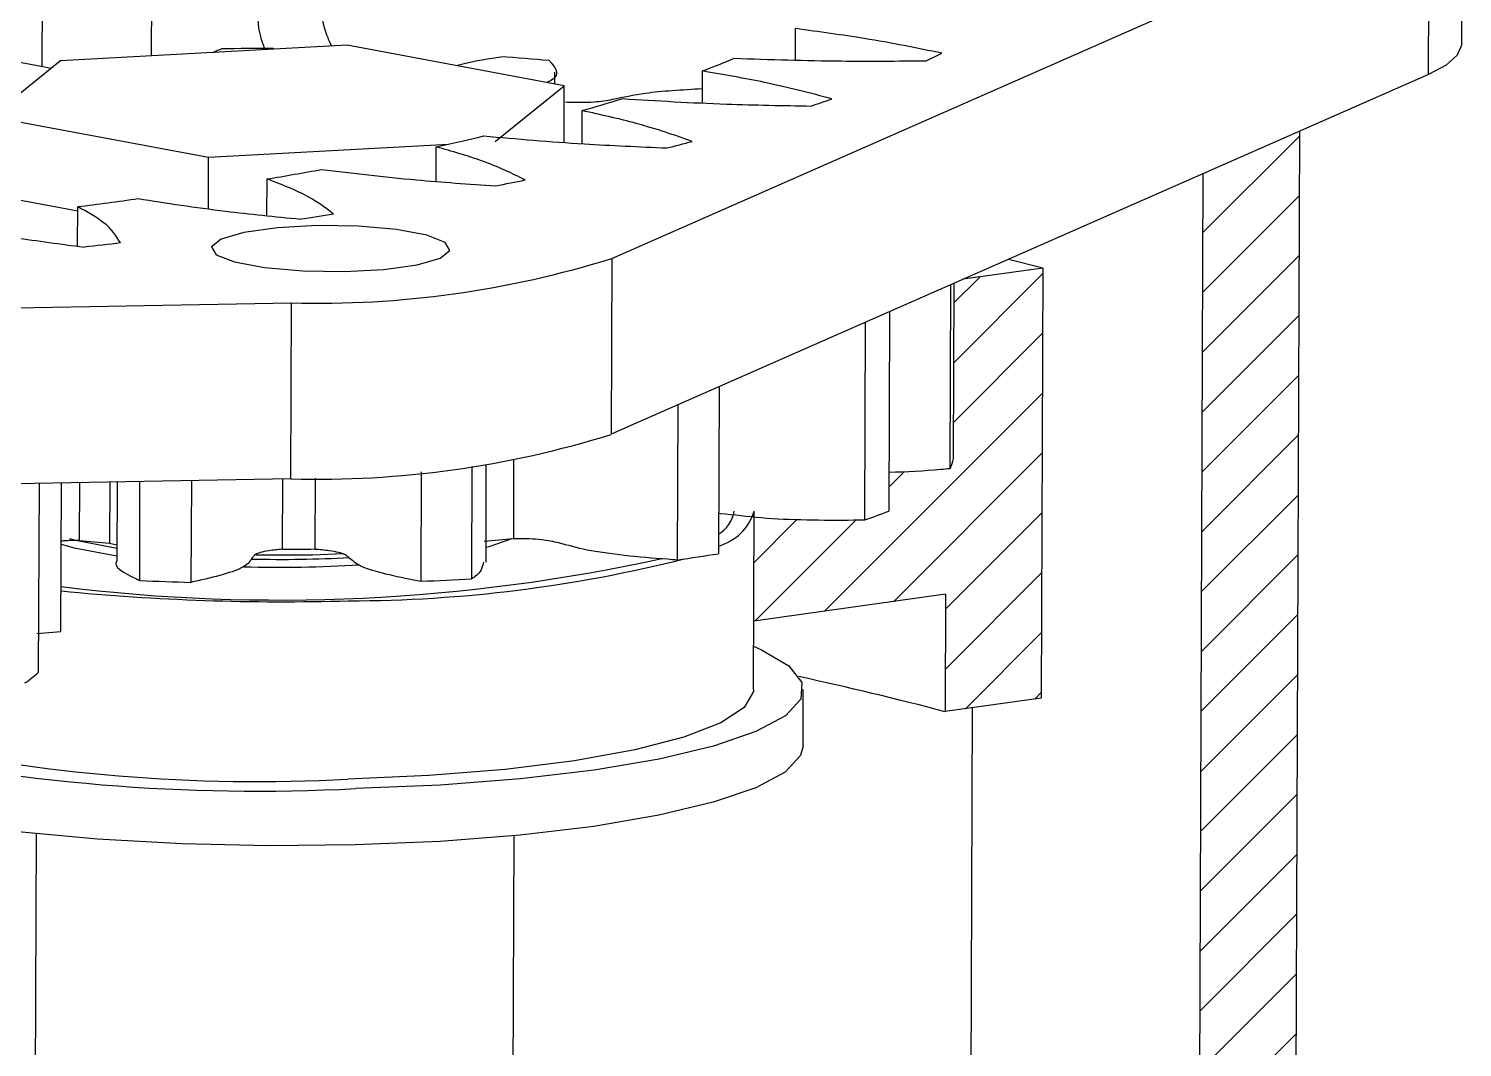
# Model space of a CAD drawing. Header units: millimetres. Extents: x 0 to 1189, y 0 to 841.
# Drawn here: x 621.2 to 729.2, y 414.3 to 491 of the extents above; entities that cross this region are included whole.
import ezdxf

# ---------------------------------------------------------------- set-up
doc = ezdxf.new("R2010")
doc.units = ezdxf.units.MM

# ---------------------------------------------------------------- blocks, each defined once
blk = doc.blocks.new('SW_HATCH_0')
at = {"color": 0, "linetype": 'Continuous', "lineweight": 18}
for p, q in [((130.23, 170.65), (137.49, 177.9)), ((130.22, 166.14), (137.48, 173.4)), ((130.2, 161.63), (137.46, 168.89)), ((111.45, 160.84), (118.17, 167.56)), ((111.47, 165.35), (113.41, 167.29)), ((130.18, 157.12), (137.44, 164.38)), ((111.43, 156.34), (118.15, 163.05)), ((130.17, 152.62), (137.43, 159.88)), ((101.72, 142.13), (118.14, 158.55)), ((130.15, 148.11), (137.41, 155.37)), ((106.94, 142.86), (118.12, 154.04)), ((106.57, 151.47), (107.7, 152.6)), ((130.13, 143.6), (137.39, 150.86)), ((96.41, 145.8), (99.67, 149.06)), ((110.84, 142.27), (118.1, 149.53)), ((96.5, 141.4), (104.1, 149)), ((130.12, 139.1), (137.38, 146.36)), ((110.83, 137.77), (118.08, 145.03)), ((130.1, 134.59), (137.36, 141.85)), ((112.33, 134.78), (118.07, 140.52)), ((130.08, 130.08), (137.34, 137.34)), ((117.55, 135.51), (118.05, 136.01)), ((130.07, 125.57), (137.32, 132.83)), ((130.05, 121.07), (137.31, 128.33)), ((130.03, 116.56), (137.29, 123.82)), ((130.01, 112.05), (137.27, 119.31)), ((130, 107.55), (137.26, 114.81)), ((129.98, 103.04), (137.24, 110.3))]:
    blk.add_line(p, q, dxfattribs=at)

msp = doc.modelspace()

# ---------------------------------------------------------------- linework, layer by layer
at = {"color": 7, "linetype": 'Continuous', "lineweight": 25}
for p, q in [((622.19, 488.11), (622.26, 507.63)), ((630.47, 507.73), (630.4, 488.92)), ((729.12, 489.82), (729.17, 503.06)), ((665.09, 473.67), (726.68, 500.76)), ((726.63, 487.52), (726.68, 500.76)), ((678.92, 488.63), (678.93, 490.97)), ((645.15, 489.72), (623.57, 488.55)), ((661.51, 486.67), (645.15, 489.72)), ((623.57, 488.55), (618.36, 484.34)), ((660.8, 486.8), (660.8, 487.7)), ((726.63, 487.52), (665.04, 460.43)), ((671.92, 485.38), (671.93, 487.78)), ((656.3, 482.46), (661.51, 486.67)), ((661.5, 482.41), (661.51, 486.67)), ((618.36, 484.34), (634.72, 481.3)), ((662.85, 482.3), (662.86, 484.8)), ((716.89, 483.24), (716.15, 284.28)), ((634.72, 481.3), (652.78, 482.27)), ((651.85, 479.48), (651.86, 482.07)), ((634.71, 477.41), (634.72, 481.3)), ((639.11, 476.9), (639.13, 479.65)), ((708.86, 268.56), (709.65, 480.05)), ((618.34, 478.46), (624.86, 477.24)), ((624.85, 474.59), (624.86, 477.56)), ((665.09, 473.67), (665.04, 460.43)), ((697.57, 472.93), (694.99, 473.6)), ((697.57, 472.93), (691.57, 472.1)), ((697.57, 472.93), (697.45, 440.55)), ((690.59, 457.86), (690.64, 471.69)), ((690.87, 471.79), (690.82, 458.62)), ((501.32, 467.76), (640.97, 470.32)), ((640.92, 457.07), (640.97, 470.32)), ((684.15, 453.99), (684.21, 468.86)), ((686.02, 469.65), (685.96, 454.65)), ((673.17, 464), (673.12, 451.44)), ((670.05, 450.98), (670.1, 462.65)), ((654.56, 458.01), (654.52, 449.54)), ((655.62, 450.8), (655.64, 458.16)), ((657.7, 458.48), (657.68, 452.59)), ((640.92, 457.07), (501.27, 454.51)), ((629.53, 449.41), (629.55, 456.86)), ((633.42, 456.93), (633.39, 449.28)), ((640.29, 457.06), (640.27, 451.78)), ((642.74, 457.12), (642.72, 451.79)), ((650.73, 449.36), (650.76, 457.59)), ((621.95, 456.72), (621.89, 442.5)), ((623.59, 445.59), (623.63, 456.75)), ((625, 456.78), (624.98, 452.42)), ((627.28, 456.82), (627.26, 452.24)), ((627.82, 456.83), (627.8, 450.9)), ((675.77, 441.22), (675.82, 454.64)), ((627.26, 452.24), (627.81, 452.11)), ((690.24, 448.38), (675.79, 446.37)), ((690.24, 448.38), (690.21, 439.55)), ((621.78, 445.44), (623.59, 445.59)), ((679.5, 436.97), (679.52, 441.21)), ((697.45, 440.55), (690.21, 439.55)), ((692.25, 439.83), (691.69, 290.21)), ((621.73, 430.34), (621.64, 406.36)), ((657.64, 406.23), (657.73, 430.21))]:
    msp.add_line(p, q, dxfattribs=at)
at = {"color": 7, "linetype": 'Continuous', "lineweight": 25, "flags": 128}
for points in [[(729.12, 489.82), (729.11, 489.72), (728.79, 488.96), (727.95, 488.23), (726.63, 487.52)], [(635.66, 475.13), (634.93, 474.55), (635.28, 473.95), (636.68, 473.4), (638.94, 472.98), (641.81, 472.73), (644.93, 472.68), (647.93, 472.84), (650.44, 473.19), (652.16, 473.69), (652.89, 474.27), (652.54, 474.87), (651.15, 475.41), (648.88, 475.84), (646.01, 476.09), (642.89, 476.14), (639.9, 475.98), (637.38, 475.63), (635.66, 475.13)], [(628.09, 474.83), (627.75, 474.79), (627.41, 474.75), (627.07, 474.71), (626.73, 474.67), (626.38, 474.63), (626.04, 474.59), (625.7, 474.56), (625.35, 474.52)], [(624.25, 452.57), (624.6, 452.48), (627.81, 451.86)], [(655.62, 451.93), (655.86, 451.99), (657.6, 452.58)], [(623.62, 452.15), (624.6, 451.89), (627.8, 451.27)], [(644.83, 451.42), (642.54, 451.33), (638.27, 451.32)], [(675.78, 444.47), (676.38, 444.21), (678.43, 443), (679.42, 441.74), (679.34, 440.48), (678.17, 439.23), (675.95, 438.05), (672.75, 436.95), (668.65, 435.98), (663.76, 435.15), (658.22, 434.49), (652.17, 434.02), (645.79, 433.75)], [(675.77, 441.22), (675.76, 441.07), (675.07, 439.87), (673.31, 438.71), (670.53, 437.63), (666.82, 436.67), (662.28, 435.85), (657.06, 435.2), (651.31, 434.73), (645.22, 434.47)], [(679.5, 436.97), (679.32, 436.24), (678.15, 434.99), (675.94, 433.81), (672.74, 432.72), (668.64, 431.74), (663.75, 430.91), (658.2, 430.25), (652.16, 429.78), (645.77, 429.51)], [(645.77, 429.51), (639.22, 429.45), (632.69, 429.59), (626.34, 429.94), (620.37, 430.49), (614.92, 431.22), (610.15, 432.1), (606.19, 433.13), (603.14, 434.26), (601.46, 435.2)]]:
    msp.add_lwpolyline(points, dxfattribs=at)
at = {"color": 7, "linetype": 'Continuous', "lineweight": 25}
for centre, radius, start, end in [((638.96, 226.06), 263.41, 89.8578, 90.7091), ((641.53, 274.43), 214.96, 84.9686, 85.9436), ((646.23, 554.89), 71.86, 290.9557, 293.0134), ((665.41, 538.54), 55.18, 295.0443, 296.4141), ((627.17, 610.48), 130.65, 285.8516, 287.2329), ((645.69, 587.66), 108.14, 288.5557, 289.4304), ((607.47, 686.85), 209.53, 282.2316, 283.2397), ((624.17, 660.32), 183.94, 284.1825, 284.7963), ((589.03, 779.89), 304.39, 279.472, 280.258), ((603.02, 753.99), 279.98, 280.9791, 281.443), ((573.41, 882.36), 408.05, 277.2434, 277.8898), ((584.17, 862.35), 389.97, 278.4738, 278.8457), ((642.84, 545.27), 74.98, 268.5738, 287.2662), ((642.79, 532.02), 74.98, 268.5738, 287.2662), ((688.65, 458.88), 2.19, 332.1648, 352.9873), ((671.84, 455.08), 2.52, 300.665, 350.0031), ((672.07, 455.8), 3.93, 285.5607, 342.8419), ((674.25, 483.7), 31.32, 288.4271, 291.9494), ((643.57, 592.78), 140.9, 274.8521, 275.7478), ((638.65, 609.91), 158.08, 265.0413, 265.8708), ((640.54, 645.48), 193.7, 269.9212, 270.6456), ((640.04, 582.14), 134.19, 262.9639, 282.4063), ((640.18, 547.88), 97.46, 268.3373, 273.4704), ((640.19, 548.92), 97.91, 268.6954, 273.0115), ((645.05, 552.46), 104.57, 270.1215, 284.1173), ((652.19, 580.45), 130.7, 277.8572, 279.2157), ((640.54, 703.2), 254.02, 267.5154, 268.3877), ((641.48, 689.56), 240.37, 272.2062, 273.1112), ((640.38, 621.64), 173.82, 264.4611, 271.6114), ((614.62, 450.6), 10.88, 305.1532, 311.9188), ((624.22, 188.57), 259.5, 75.2686, 77.7694), ((638.4, 574.89), 141.33, 257.4983, 272.994), ((638.32, 559.75), 125.47, 257.3417, 273.1507)]:
    msp.add_arc(centre, radius, start, end, dxfattribs=at)
for points, knots in [([(643.04, 494.47), (643.08, 493.11), (643.13, 491.43), (643.85, 489.94), (643.99, 489.65)], [0, 0, 0, 0, 0.810963, 1, 1, 1, 1]), ([(638.96, 489.46), (638.84, 489.76), (638.42, 490.9), (638.41, 492.11), (638.4, 493)], [0, 0, 0, 0, 0.2648, 1, 1, 1, 1]), ([(689.96, 489.12), (688.08, 489.5), (684.73, 490.19), (680.7, 490.73), (678.93, 490.97)], [0, 0, 0, 0, 0.560078, 1, 1, 1, 1]), ([(635.07, 489.17), (635.14, 489.22), (635.29, 489.31), (635.56, 489.4), (635.7, 489.44)], [0, 0, 0, 0, 0.472617, 1, 1, 1, 1]), ([(618.9, 488.66), (619.13, 488.64), (620.62, 488.45), (621.84, 488.2), (622.87, 487.99)], [0, 0, 0, 0, 0.155957, 1, 1, 1, 1]), ([(653.34, 488.19), (654.19, 488.39), (655.21, 488.64), (656.52, 488.82), (656.74, 488.85)], [0, 0, 0, 0, 0.831482, 1, 1, 1, 1]), ([(660.38, 488.56), (660.43, 488.51), (660.86, 488.01), (661.29, 487.42), (660.3, 486.96), (660.2, 486.92)], [0, 0, 0, 0, 0.095478, 0.910398, 1, 1, 1, 1]), ([(674.32, 488.74), (677, 488.65), (681.8, 488.49), (686.64, 488.53), (688.77, 488.55)], [0, 0, 0, 0, 0.559727, 1, 1, 1, 1]), ([(681.67, 485.68), (680.06, 486.11), (677.18, 486.87), (673.53, 487.5), (671.93, 487.78)], [0, 0, 0, 0, 0.560078, 1, 1, 1, 1]), ([(661.6, 485.45), (662, 485.43), (662.72, 485.41), (663.73, 485.45), (664.52, 485.53), (665.78, 485.77), (667.72, 486.22), (670.39, 486.37), (671.92, 486.46)], [0, 0, 0, 0, 0.099103, 0.179289, 0.251604, 0.322954, 0.613183, 1, 1, 1, 1]), ([(665.88, 485.7), (668.48, 485.54), (673.14, 485.26), (677.98, 485.18), (680.11, 485.14)], [0, 0, 0, 0, 0.559727, 1, 1, 1, 1]), ([(671.15, 482.48), (669.83, 482.94), (667.48, 483.77), (664.27, 484.48), (662.86, 484.8)], [0, 0, 0, 0, 0.5600776, 1, 1, 1, 1]), ([(655.46, 482.89), (657.95, 482.67), (662.4, 482.28), (667.15, 482.08), (669.24, 481.99)], [0, 0, 0, 0, 0.559727, 1, 1, 1, 1]), ([(658.57, 479.58), (657.57, 480.07), (655.78, 480.94), (653.06, 481.73), (651.86, 482.07)], [0, 0, 0, 0, 0.560078, 1, 1, 1, 1]), ([(644.14, 477.01), (643.47, 477.52), (642.27, 478.43), (640.09, 479.28), (639.13, 479.65)], [0, 0, 0, 0, 0.560078, 1, 1, 1, 1]), ([(643.24, 480.36), (645.57, 480.09), (649.74, 479.59), (654.32, 479.27), (656.34, 479.14)], [0, 0, 0, 0, 0.559727, 1, 1, 1, 1]), ([(628.09, 474.83), (627.76, 475.35), (627.18, 476.29), (625.57, 477.17), (624.86, 477.56)], [0, 0, 0, 0, 0.560078, 1, 1, 1, 1]), ([(629.42, 478.17), (631.55, 477.84), (635.37, 477.25), (639.72, 476.82), (641.64, 476.63)], [0, 0, 0, 0, 0.559727, 1, 1, 1, 1]), ([(614.23, 476.34), (616.13, 475.96), (619.53, 475.28), (623.57, 474.75), (625.35, 474.52)], [0, 0, 0, 0, 0.559727, 1, 1, 1, 1]), ([(685.97, 457.57), (687.3, 457.62), (688.9, 457.69), (690.35, 457.84), (690.59, 457.86)], [0, 0, 0, 0, 0.832665, 1, 1, 1, 1]), ([(673.13, 454.49), (673.17, 454.48), (674.28, 454.38), (677.27, 453.98), (681.28, 453.96), (683.88, 453.98), (684.15, 453.99)], [0, 0, 0, 0, 0.0126961, 0.3180409, 0.9284796, 1, 1, 1, 1]), ([(657.68, 452.59), (658.08, 452.59), (658.81, 452.59), (659.78, 452.52), (660.51, 452.41), (661.61, 452.14), (663.74, 451.52), (667.36, 451.18), (669.8, 451), (670.05, 450.98)], [0, 0, 0, 0, 0.078567, 0.142137, 0.199467, 0.256032, 0.48612, 0.946107, 1, 1, 1, 1]), ([(624.98, 452.42), (624.57, 452.42), (624.1, 452.43), (623.68, 452.39), (623.62, 452.38)], [0, 0, 0, 0, 0.858904, 1, 1, 1, 1]), ([(640.27, 451.78), (639.92, 451.74), (639.28, 451.68), (638.59, 451.53), (638.21, 451.37), (637.92, 451.04), (637.61, 450.31), (635.26, 449.69), (633.57, 449.32), (633.39, 449.28)], [0, 0, 0, 0, 0.0785674, 0.1421366, 0.1994674, 0.2560322, 0.4861201, 0.9461069, 1, 1, 1, 1]), ([(642.72, 451.79), (643.09, 451.76), (643.76, 451.7), (644.51, 451.56), (644.96, 451.41), (645.41, 451.08), (646.05, 450.35), (648.68, 449.76), (650.54, 449.4), (650.73, 449.36)], [0, 0, 0, 0, 0.078567, 0.142137, 0.199467, 0.256032, 0.48612, 0.946107, 1, 1, 1, 1]), ([(627.81, 450.9), (627.81, 450.9), (627.42, 450.45), (628.47, 449.93), (629.43, 449.46), (629.53, 449.41)], [0, 0, 0, 0, 0.006134, 0.895768, 1, 1, 1, 1]), ([(655.43, 450.8), (655.35, 450.42), (655.25, 449.99), (654.6, 449.59), (654.52, 449.54)], [0, 0, 0, 0, 0.876346, 1, 1, 1, 1])]:
    msp.add_open_spline(points, degree=3, knots=knots, dxfattribs=at)

# ---------------------------------------------------------------- block references
at = {"color": 7, "linetype": 'Continuous', "lineweight": 18}
msp.add_blockref('SW_HATCH_0', (579.4, 304.98), dxfattribs=at)

doc.saveas('drawing.dxf')
